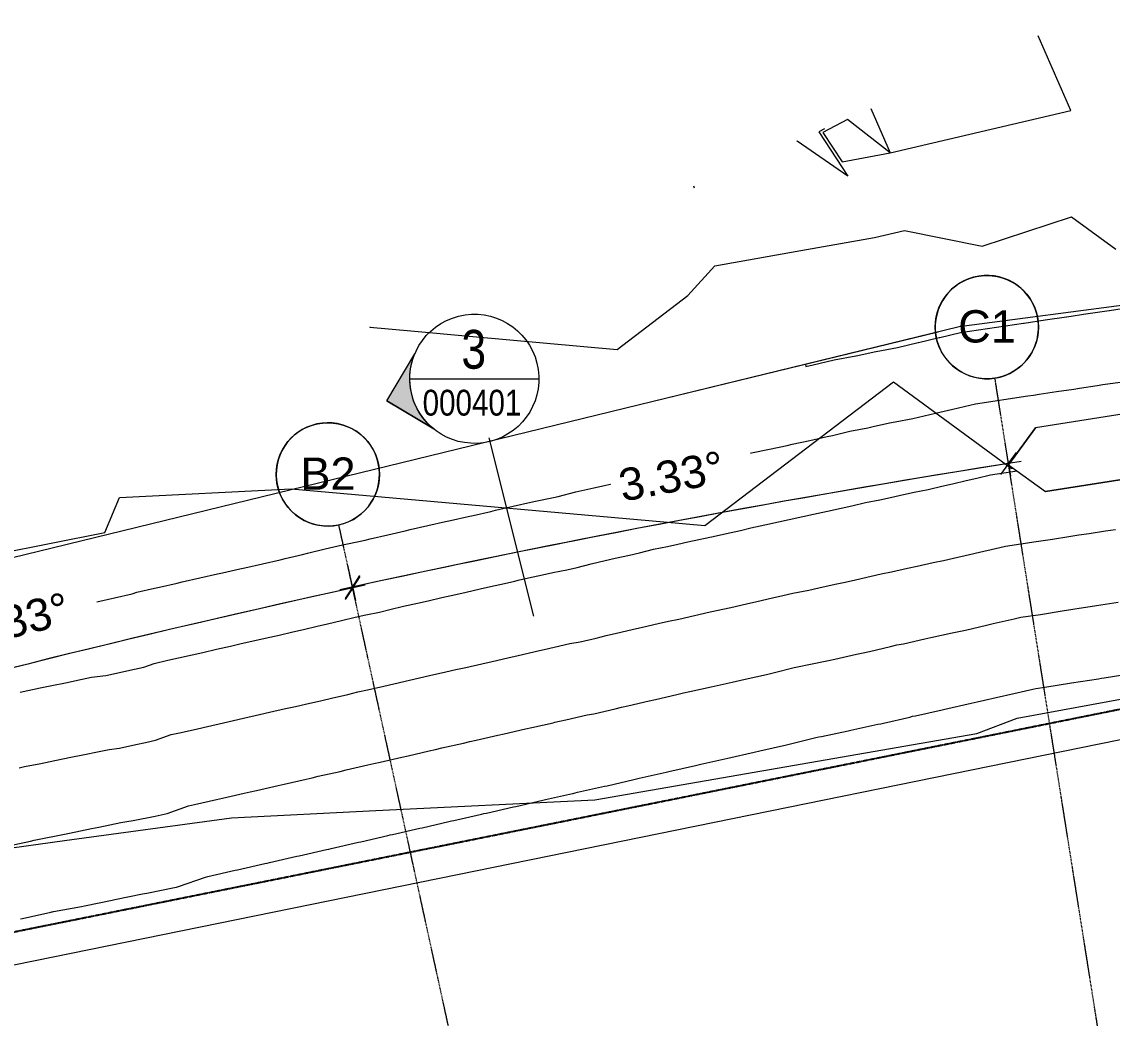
# Model space of a CAD drawing. Header units: millimetres. Extents: x -2612262 to -2065320, y 3717813 to 4283368.
# Drawn here: x -2343105 to -2326216, y 4041481 to 4056907 of the extents above; entities that cross this region are included whole.
import ezdxf

# ---------------------------------------------------------------- set-up
doc = ezdxf.new("R2010")
doc.units = ezdxf.units.MM
for name, pattern in [('AEC_Double Dash', [39, 15, -4, 6, -4, 6, -4]), ('Aligning Line', [3.2004, 1.6002, -1.6002]), ('BOUNDARY Tighter', [8, 4, -2, 0, -2]), ('Grid Line', [21, 12, -3, 3, -3])]:
    doc.linetypes.add(name, pattern=pattern)
for name, color, linetype, lineweight in [('A-ANNO-DIMS', 211, 'Continuous', 5), ('A-ANNO-DIMS-200', 211, 'Continuous', 5), ('A-DETL', 90, 'Continuous', 18), ('A-DETL-GENF', 92, 'Continuous', 5), ('A-FLOR', 192, 'Continuous', 5), ('C-PROP-LINE', 91, 'AEC_Double Dash', 13), ('C-TOPO', 7, 'Continuous', 5), ('C-TOPO-MAJR', 7, 'Continuous', 20), ('C-TOPO-MINR', 7, 'Continuous', 5), ('G-ANNO-REFR', 1, 'Aligning Line', 5), ('G-ANNO-SYMB', 111, 'Continuous', 5), ('S-GRID', 1, 'Continuous', 5), ('S-GRID-IDEN', 1, 'Continuous', 5)]:
    doc.layers.add(name, color=color, linetype=linetype, lineweight=lineweight)
doc.styles.add('Arial', font='arial.ttf', dxfattribs={"height": 500})
doc.styles.add('Arial Narrow', font='ARIALN.TTF', dxfattribs={"height": 600})
doc.styles.add('Arial Narrow_1', font='ARIALN.TTF', dxfattribs={"height": 400})
doc.dimstyles.new('2_5-Diagonal-_deg_-Decimal_O', dxfattribs={"dimscale": 304.8, "dimtxt": 510.1297, "dimasz": 0.984252, "dimexe": 0.656168, "dimexo": 0.0625, "dimgap": 0.984252, "dimtad": 1, "dimdec": 0, "dimzin": 0, "dimdsep": 46, "dimtxsty": 'Arial', "dimblk1": 'OBLIQUE', "dimblk2": 'OBLIQUE', "dimsah": 1, "dimcen": 0.09, "dimdle": 0.656168, "dimazin": 0, "dimtfac": 1, "dimtdec": 4, "dimtix": 1, "dimtmove": 0, "dimatfit": 3, "dimfxl": 3.28084, "dimfxlon": 1, "dimtvp": 1, "dimtfill": 1, "dimtolj": 1, "dimtzin": 0, "dimlwd": 15, "dimlwe": 15, "dimarcsym": 2})
picture_1 = doc.add_image_def('image1.jpg', size_in_pixel=(6528, 5638))

# ---------------------------------------------------------------- blocks, each defined once
blk = doc.blocks.new('Family - ___-240017-GA - Part B')
at = {"layer": 'C-PROP-LINE', "color": 20}
blk.add_line((-2260611, 4059444), (-2348376, 4041776), dxfattribs=at)
blk = doc.blocks.new('Dimension - Grids _2D_ - 1-200-2187043-GA - Part B')
at = {"layer": 'A-DETL-GENF'}
for p, q in [((-4573, 500), (-5073, 0)), ((-5073, 0), (-4573, 500)), ((4927, 500), (-4573, 500)), ((-4573, 500), (4927, 500)), ((5427, 0), (4927, 500)), ((5427, 0), (4927, 500)), ((-5073, 0), (-4573, -500)), ((-5073, 0), (-4573, -500)), ((4927, -500), (5427, 0)), ((5427, 0), (4927, -500)), ((-4573, -500), (4927, -500)), ((-4573, -500), (4927, -500))]:
    blk.add_line(p, q, dxfattribs=at)
blk = doc.blocks.new('Grid - A1-203820-GA - Part B')
at = {"layer": 'S-GRID-IDEN'}
blk.add_circle((0, 0), 4, dxfattribs=at)
for start, end in [(360, 180), (180, 360)]:
    blk.add_arc((0, 0), 4, start, end, dxfattribs=at)
blk = doc.blocks.new('DIMBLOCK1-GA - Part B')
at = {"layer": 'A-ANNO-DIMS-200', "lineweight": 15}
for p, q in [((-2327823, 4050069), (-2327874, 4050388)), ((-2327823, 4050069), (-2327698, 4050241)), ((-2327823, 4050069), (-2327948, 4049898)), ((-2327823, 4050069), (-2327823, 4050069)), ((-2327823, 4050069), (-2327792, 4049872)), ((-2337983, 4048155), (-2338052, 4048471)), ((-2337983, 4048155), (-2337869, 4048334)), ((-2337983, 4048155), (-2338098, 4047977)), ((-2337983, 4048155), (-2337941, 4047960))]:
    blk.add_line(p, q, dxfattribs=at)
for start, end in [(98.93584, 102.39889), (99.00033, 102.33441)]:
    blk.add_arc((-2300024, 3874558), 177699, start, end, dxfattribs=at)
at = {"layer": 'A-ANNO-DIMS-200', "color": 0, "lineweight": 15, "insert": (-2333895, 4049968), "char_height": 500, "width": 1958.9, "attachment_point": 1, "rotation": 10.6674, "line_spacing_factor": 0.941778, "style": 'Arial', "bg_fill": 3, "box_fill_scale": 1.25, "bg_fill_color": 256, "bg_fill_true_color": 13158600, "bg_fill_transparency": 0}
blk.add_mtext('3.33°', dxfattribs=at)
blk = doc.blocks.new('_Oblique')
at = {"color": 0, "linetype": 'ByBlock', "lineweight": -2}
blk.add_line((-0.5, -0.5), (0.5, 0.5), dxfattribs=at)
blk = doc.blocks.new('DIMBLOCK2-GA - Part B')
at = {"layer": 'A-ANNO-DIMS-200', "lineweight": 15}
for p, q in [((-2337980, 4048142), (-2338057, 4048493)), ((-2337980, 4048142), (-2337866, 4048320)), ((-2337980, 4048142), (-2338095, 4047963)), ((-2337980, 4048142), (-2337980, 4048142)), ((-2337980, 4048142), (-2337938, 4047946)), ((-2348008, 4045641), (-2348105, 4045988)), ((-2348008, 4045641), (-2347904, 4045826)), ((-2348008, 4045641), (-2348112, 4045457)), ((-2348008, 4045641), (-2347954, 4045449))]:
    blk.add_line(p, q, dxfattribs=at)
for start, end in [(102.26992, 105.7319), (102.33441, 105.66741)]:
    blk.add_arc((-2300024, 3874558), 177685, start, end, dxfattribs=at)
at = {"layer": 'A-ANNO-DIMS-200', "color": 0, "lineweight": 15, "insert": (-2344034, 4047688), "char_height": 500, "width": 1958.9, "attachment_point": 1, "rotation": 14.0009, "line_spacing_factor": 0.941778, "style": 'Arial', "bg_fill": 3, "box_fill_scale": 1.25, "bg_fill_color": 256, "bg_fill_true_color": 13158600, "bg_fill_transparency": 0}
blk.add_mtext('3.33°', dxfattribs=at)
blk = doc.blocks.new('Section - Black-1049-GA - Part B')
at = {"layer": 'G-ANNO-SYMB'}
h = blk.add_hatch(color=256, dxfattribs=at)
edge = h.paths.add_edge_path()
edge.add_line((-7.7, 4), (-4.7, 7))
edge.add_line((-4.7, 7), (-1.7, 4))
edge.add_arc((-4.7, 0), 5, 53.1301, 126.8699)
for p, q in [((-4.7, 7), (-7.7, 4)), ((-4.7, 7), (-7.7, 4)), ((-1.7, 4), (-4.7, 7)), ((-4.7, 7), (-1.7, 4))]:
    blk.add_line(p, q, dxfattribs=at)
for start, end in [(360, 180), (53.1301, 126.8699), (180, 360)]:
    blk.add_arc((-4.7, 0), 5, start, end, dxfattribs=at)

msp = doc.modelspace()

# ---------------------------------------------------------------- linework, layer by layer
at = {"layer": 'A-DETL', "linetype": 'BOUNDARY Tighter', "lineweight": 25}
msp.add_line((-2260610.9, 4059443.9), (-2352562.9, 4040932.7), dxfattribs=at)
at = {"layer": 'A-FLOR'}
msp.add_line((-2352562.9, 4040410), (-2277851.4, 4055610.2), dxfattribs=at)
at = {"layer": 'C-TOPO'}
for p, q in [((-2328587.6, 4052188.8), (-2320644.8, 4053230.9)), ((-2350439.9, 4046863.2), (-2328587.6, 4052188.8)), ((-2333537.6, 4050982.4), (-2328911.6, 4052109.8))]:
    msp.add_line(p, q, dxfattribs=at)
at = {"layer": 'C-TOPO-MAJR', "color": 8, "lineweight": 15}
for p, q in [((-2326855.4, 4055533.2), (-2327360.2, 4056692.4)), ((-2329952.8, 4055563.4), (-2329653.8, 4054876.6)), ((-2330315.7, 4055393.4), (-2330697.5, 4055194.1)), ((-2329653.8, 4054876.6), (-2330315.7, 4055393.4)), ((-2329653.8, 4054876.6), (-2326855.4, 4055533.2)), ((-2330697.5, 4055194.1), (-2330397.8, 4054736.8)), ((-2330397.8, 4054736.8), (-2329653.8, 4054876.6)), ((-2332701.3, 4054366.5), (-2332689.4, 4054339.1)), ((-2328478, 4049804.4), (-2328310.5, 4049842.5)), ((-2328310.5, 4049842.5), (-2328100.3, 4049892.2)), ((-2328100.3, 4049892.2), (-2327686.9, 4049953.3)), ((-2329283.2, 4049626.4), (-2329065.8, 4049667)), ((-2329065.8, 4049667), (-2328855.9, 4049716.6)), ((-2328855.9, 4049716.6), (-2328688.1, 4049754.8)), ((-2328688.1, 4049754.8), (-2328478, 4049804.4)), ((-2330036, 4049467), (-2329817.6, 4049506.3)), ((-2329817.6, 4049506.3), (-2329651.1, 4049544.1)), ((-2329651.1, 4049544.1), (-2329450.2, 4049588.4)), ((-2329450.2, 4049588.4), (-2329283.2, 4049626.4)), ((-2330840, 4049283.9), (-2330624.9, 4049330.4)), ((-2330624.9, 4049330.4), (-2330411.4, 4049376.5)), ((-2330411.4, 4049376.5), (-2330249.3, 4049414)), ((-2330249.3, 4049414), (-2330036, 4049467)), ((-2331597.8, 4049120.8), (-2331382.3, 4049167.5)), ((-2331382.3, 4049167.5), (-2331220.4, 4049200.3)), ((-2331220.4, 4049200.3), (-2331005.2, 4049246.9)), ((-2331005.2, 4049246.9), (-2330840, 4049283.9)), ((-2332350.8, 4048950.5), (-2332191.9, 4048986.7)), ((-2332191.9, 4048986.7), (-2331974.6, 4049033.7)), ((-2331974.6, 4049033.7), (-2331814.9, 4049073.9)), ((-2331814.9, 4049073.9), (-2331597.8, 4049120.8)), ((-2333101.7, 4048784.7), (-2332944.4, 4048820.1)), ((-2332944.4, 4048820.1), (-2332787.6, 4048856.2)), ((-2332787.6, 4048856.2), (-2332350.8, 4048950.5)), ((-2333912, 4048602.3), (-2333694.5, 4048651.1)), ((-2333694.5, 4048651.1), (-2333537, 4048686.9)), ((-2333537, 4048686.9), (-2333319.3, 4048743.1)), ((-2333319.3, 4048743.1), (-2333101.7, 4048784.7)), ((-2334503.7, 4048461.1), (-2334286.9, 4048517.1)), ((-2334286.9, 4048517.1), (-2334069.7, 4048566.4)), ((-2334069.7, 4048566.4), (-2333912, 4048602.3)), ((-2335254.1, 4048297.5), (-2335041, 4048346.5)), ((-2335041, 4048346.5), (-2334881.9, 4048382.8)), ((-2334881.9, 4048382.8), (-2334662.2, 4048425)), ((-2334662.2, 4048425), (-2334503.7, 4048461.1)), ((-2336006, 4048126.7), (-2335845.4, 4048163.3)), ((-2335845.4, 4048163.3), (-2335629.9, 4048212.2)), ((-2335629.9, 4048212.2), (-2335470, 4048248.5)), ((-2335470, 4048248.5), (-2335416, 4048260.5)), ((-2335416, 4048260.5), (-2335254.1, 4048297.5)), ((-2336811.9, 4047943.8), (-2336597.4, 4047992.5)), ((-2336597.4, 4047992.5), (-2336382.4, 4048041.2)), ((-2336382.4, 4048041.2), (-2336221.2, 4048077.9)), ((-2336221.2, 4048077.9), (-2336006, 4048126.7)), ((-2337564.7, 4047769.3), (-2337404.8, 4047806.3)), ((-2337404.8, 4047806.3), (-2337190.9, 4047858.3)), ((-2337190.9, 4047858.3), (-2336976.6, 4047906.9)), ((-2336976.6, 4047906.9), (-2336811.9, 4047943.8)), ((-2338367.5, 4047586.9), (-2338155, 4047638.6)), ((-2338155, 4047638.6), (-2337941.6, 4047687.2)), ((-2337941.6, 4047687.2), (-2337778.3, 4047724.4)), ((-2337778.3, 4047724.4), (-2337564.7, 4047769.3)), ((-2339120.4, 4047412.6), (-2338907.3, 4047460.8)), ((-2338907.3, 4047460.8), (-2338743.4, 4047498.1)), ((-2338743.4, 4047498.1), (-2338531, 4047549.7)), ((-2338531, 4047549.7), (-2338367.5, 4047586.9)), ((-2339708.5, 4047279.4), (-2339497.4, 4047327.1)), ((-2339497.4, 4047327.1), (-2339333.9, 4047364.3)), ((-2339333.9, 4047364.3), (-2339120.4, 4047412.6)), ((-2340464.5, 4047107.9), (-2340301.3, 4047145)), ((-2340301.3, 4047145), (-2340087.6, 4047193.3)), ((-2340087.6, 4047193.3), (-2339872.1, 4047242.1)), ((-2339872.1, 4047242.1), (-2339708.5, 4047279.4)), ((-2341215.2, 4046917.5), (-2341054.9, 4046974.1)), ((-2341054.9, 4046974.1), (-2340841.4, 4047022.4)), ((-2340841.4, 4047022.4), (-2340678.1, 4047059.5)), ((-2340678.1, 4047059.5), (-2340464.5, 4047107.9)), ((-2342024.1, 4046758.4), (-2341805.6, 4046787.7)), ((-2341805.6, 4046787.7), (-2341640.3, 4046821.4)), ((-2341640.3, 4046821.4), (-2341428.9, 4046869.2)), ((-2341428.9, 4046869.2), (-2341215.2, 4046917.5)), ((-2342822.1, 4046595.8), (-2342665.4, 4046627.7)), ((-2342665.4, 4046627.7), (-2342402.7, 4046679.9)), ((-2342402.7, 4046679.9), (-2342242.7, 4046712.5)), ((-2342242.7, 4046712.5), (-2342024.1, 4046758.4)), ((-2343128.9, 4046526.9), (-2342822.1, 4046595.8))]:
    msp.add_line(p, q, dxfattribs=at)
at = {"layer": 'C-TOPO-MINR', "color": 253}
for p, q in [((-2330674.5, 4055249.1), (-2330761.3, 4055203.8)), ((-2331093.3, 4055061.3), (-2331095.3, 4055065.9)), ((-2330311.7, 4054517.9), (-2331093.3, 4055061.3)), ((-2330761.3, 4055203.8), (-2330311.7, 4054517.9)), ((-2328228.2, 4053433.1), (-2326843.9, 4053889.7)), ((-2326843.9, 4053889.7), (-2326161.5, 4053387.7)), ((-2331036.5, 4053366.8), (-2329898.2, 4053568.3)), ((-2329898.2, 4053568.3), (-2329431.8, 4053677.8)), ((-2329431.8, 4053677.8), (-2328228.2, 4053433.1)), ((-2332371.4, 4053128.4), (-2331036.5, 4053366.8)), ((-2332786.6, 4052670.7), (-2332371.4, 4053128.4)), ((-2333882.5, 4051836.1), (-2332786.6, 4052670.7)), ((-2326921.2, 4052340.5), (-2326594.4, 4052389.1)), ((-2326594.4, 4052389.1), (-2326589.9, 4052389.8)), ((-2326589.9, 4052389.8), (-2326262.8, 4052438.3)), ((-2326262.8, 4052438.3), (-2326258.7, 4052438.9)), ((-2326258.7, 4052438.9), (-2325931.6, 4052487.5)), ((-2328568, 4052096.4), (-2327590.4, 4052241.1)), ((-2327590.4, 4052241.1), (-2327584.8, 4052242)), ((-2327584.8, 4052242), (-2327579.1, 4052242.9)), ((-2327579.1, 4052242.9), (-2327252.9, 4052291.3)), ((-2327252.9, 4052291.3), (-2326926.1, 4052339.8)), ((-2326926.1, 4052339.8), (-2326921.2, 4052340.5)), ((-2337715.2, 4052183.1), (-2337713, 4052178.2)), ((-2337713, 4052178.2), (-2337079.1, 4052121.2)), ((-2337079.1, 4052121.2), (-2336116.9, 4052035.7)), ((-2336116.9, 4052035.7), (-2333882.5, 4051836.1)), ((-2329214.5, 4051943.7), (-2328894.5, 4052019.3)), ((-2328894.5, 4052019.3), (-2328888, 4052020.8)), ((-2328888, 4052020.8), (-2328568, 4052096.4)), ((-2329872.5, 4051804.7), (-2329541, 4051866.7)), ((-2329541, 4051866.7), (-2329221, 4051942.3)), ((-2329221, 4051942.3), (-2329214.5, 4051943.7)), ((-2330521.4, 4051675.2), (-2330187.7, 4051735.2)), ((-2330187.7, 4051735.2), (-2330184.1, 4051736)), ((-2330184.1, 4051736), (-2329877.4, 4051803.6)), ((-2329877.4, 4051803.6), (-2329872.5, 4051804.7)), ((-2330968.9, 4051608.4), (-2330959.5, 4051569.9)), ((-2330959.5, 4051569.9), (-2330847.8, 4051594)), ((-2330847.8, 4051594), (-2330847.2, 4051594.2)), ((-2330847.2, 4051594.2), (-2330521.4, 4051675.2)), ((-2327349, 4051141.7), (-2327079.1, 4051181.8)), ((-2327079.1, 4051181.8), (-2326808.8, 4051221.9)), ((-2326808.8, 4051221.9), (-2326721.4, 4051235.7)), ((-2326721.4, 4051235.7), (-2326451.1, 4051275.8)), ((-2326451.1, 4051275.8), (-2326363.6, 4051289.5)), ((-2326363.6, 4051289.5), (-2326093.5, 4051329.6)), ((-2328334.2, 4050994.3), (-2327524.2, 4051114.1)), ((-2327524.2, 4051114.1), (-2327436.9, 4051127.9)), ((-2327436.9, 4051127.9), (-2327349, 4051141.7)), ((-2329038.4, 4050829.4), (-2328951.3, 4050849.3)), ((-2328951.3, 4050849.3), (-2328686.3, 4050911.9)), ((-2328686.3, 4050911.9), (-2328599.2, 4050931.7)), ((-2328599.2, 4050931.7), (-2328334.2, 4050994.3)), ((-2329917.6, 4050640.1), (-2329663.8, 4050696)), ((-2329663.8, 4050696), (-2329577.8, 4050715.5)), ((-2329577.8, 4050715.5), (-2329303.4, 4050766.8)), ((-2329303.4, 4050766.8), (-2329038.4, 4050829.4)), ((-2330629.6, 4050485.3), (-2330548.2, 4050504.1)), ((-2330548.2, 4050504.1), (-2330278.7, 4050571.1)), ((-2330278.7, 4050571.1), (-2330002.7, 4050620.7)), ((-2330002.7, 4050620.7), (-2329917.6, 4050640.1)), ((-2331525, 4050291.1), (-2331252.7, 4050350)), ((-2331252.7, 4050350), (-2331171.5, 4050368.2)), ((-2331171.5, 4050368.2), (-2330899.6, 4050426.9)), ((-2330899.6, 4050426.9), (-2330629.6, 4050485.3)), ((-2332227, 4050137.6), (-2332151.2, 4050156.7)), ((-2332151.2, 4050156.7), (-2331876.4, 4050216.1)), ((-2331876.4, 4050216.1), (-2331603.6, 4050275.1)), ((-2331603.6, 4050275.1), (-2331525, 4050291.1)), ((-2333130.2, 4049941.5), (-2332576.8, 4050061.1)), ((-2332576.8, 4050061.1), (-2332502.3, 4050078.1)), ((-2332502.3, 4050078.1), (-2332227, 4050137.6)), ((-2333826, 4049784.9), (-2333549.9, 4049856.1)), ((-2333549.9, 4049856.1), (-2333273.7, 4049908.9)), ((-2333273.7, 4049908.9), (-2333201.9, 4049925.1)), ((-2333201.9, 4049925.1), (-2333130.2, 4049941.5)), ((-2341590.7, 4049543.7), (-2338934.6, 4049677.7)), ((-2334521.9, 4049627.6), (-2334246, 4049690.2)), ((-2334246, 4049690.2), (-2334174, 4049706.5)), ((-2334174, 4049706.5), (-2333897.9, 4049768.5)), ((-2333897.9, 4049768.5), (-2333826, 4049784.9)), ((-2341816.6, 4049000.8), (-2341590.7, 4049543.7)), ((-2335222.5, 4049469.5), (-2335149.2, 4049486.1)), ((-2335149.2, 4049486.1), (-2334870, 4049539.9)), ((-2334870, 4049539.9), (-2334797.2, 4049556.4)), ((-2334797.2, 4049556.4), (-2334521.9, 4049627.6)), ((-2336116.2, 4049265.8), (-2335842, 4049328)), ((-2335842, 4049328), (-2335767.9, 4049344.8)), ((-2335767.9, 4049344.8), (-2335699.3, 4049360)), ((-2335699.3, 4049360), (-2335493.4, 4049407.1)), ((-2335493.4, 4049407.1), (-2335222.5, 4049469.5)), ((-2336813.9, 4049107.4), (-2336540.1, 4049169.5)), ((-2336540.1, 4049169.5), (-2336464.9, 4049186.6)), ((-2336464.9, 4049186.6), (-2336190.9, 4049248.8)), ((-2336190.9, 4049248.8), (-2336116.2, 4049265.8)), ((-2344531.2, 4048459.8), (-2341816.6, 4049000.8)), ((-2337437.5, 4048966.2), (-2337164.4, 4049028.2)), ((-2337164.4, 4049028.2), (-2337087.2, 4049045.4)), ((-2337087.2, 4049045.4), (-2336813.9, 4049107.4)), ((-2326731.6, 4048962.7), (-2326574.1, 4048986.1)), ((-2326574.1, 4048986.1), (-2326321.6, 4049025.9)), ((-2326321.6, 4049025.9), (-2326164.6, 4049049.1)), ((-2338407.4, 4048745.5), (-2338135.3, 4048807.5)), ((-2338135.3, 4048807.5), (-2338057.9, 4048825.1)), ((-2338057.9, 4048825.1), (-2337785.6, 4048882.5)), ((-2337785.6, 4048882.5), (-2337710.1, 4048900)), ((-2337710.1, 4048900), (-2337437.5, 4048966.2)), ((-2327866.4, 4048790), (-2327391.9, 4048860.2)), ((-2327391.9, 4048860.2), (-2327141.2, 4048899.7)), ((-2327141.2, 4048899.7), (-2326888.8, 4048939.4)), ((-2326888.8, 4048939.4), (-2326731.6, 4048962.7)), ((-2339027.2, 4048596.1), (-2338756, 4048662)), ((-2338756, 4048662), (-2338678.7, 4048679.6)), ((-2338678.7, 4048679.6), (-2338407.4, 4048745.5)), ((-2328673.4, 4048603.8), (-2328424.9, 4048660.3)), ((-2328424.9, 4048660.3), (-2328269.8, 4048696.9)), ((-2328269.8, 4048696.9), (-2328021.8, 4048753.3)), ((-2328021.8, 4048753.3), (-2327866.4, 4048790)), ((-2339649.6, 4048455.2), (-2339376.9, 4048516.9)), ((-2339376.9, 4048516.9), (-2339104.7, 4048578.5)), ((-2339104.7, 4048578.5), (-2339027.2, 4048596.1)), ((-2329384.6, 4048448.2), (-2329236.5, 4048480.8)), ((-2329236.5, 4048480.8), (-2328988.5, 4048537.2)), ((-2328988.5, 4048537.2), (-2328828.2, 4048567.2)), ((-2328828.2, 4048567.2), (-2328673.4, 4048603.8)), ((-2340348.8, 4048296.8), (-2340073.1, 4048359.2)), ((-2340073.1, 4048359.2), (-2339996.4, 4048376.7)), ((-2339996.4, 4048376.7), (-2339726.5, 4048437.7)), ((-2339726.5, 4048437.7), (-2339649.6, 4048455.2)), ((-2330193.2, 4048267.7), (-2329950.4, 4048323.9)), ((-2329950.4, 4048323.9), (-2329793.4, 4048362.9)), ((-2329793.4, 4048362.9), (-2329632.6, 4048391.8)), ((-2329632.6, 4048391.8), (-2329384.6, 4048448.2)), ((-2341320.7, 4048076.7), (-2341047.4, 4048138.5)), ((-2341047.4, 4048138.5), (-2340971.4, 4048155.8)), ((-2340971.4, 4048155.8), (-2340698.1, 4048217.7)), ((-2340698.1, 4048217.7), (-2340622, 4048235)), ((-2340622, 4048235), (-2340348.8, 4048296.8)), ((-2330915.9, 4048109.6), (-2330757.7, 4048143.8)), ((-2330757.7, 4048143.8), (-2330508.5, 4048199.6)), ((-2330508.5, 4048199.6), (-2330350.3, 4048233.8)), ((-2330350.3, 4048233.8), (-2330193.2, 4048267.7)), ((-2341941.3, 4047927), (-2341669.6, 4047988.4)), ((-2341669.6, 4047988.4), (-2341395, 4048050.5)), ((-2341395, 4048050.5), (-2341320.7, 4048076.7)), ((-2331722.2, 4047929.7), (-2331478.5, 4047991.1)), ((-2331478.5, 4047991.1), (-2331319.2, 4048025.6)), ((-2331319.2, 4048025.6), (-2331160.9, 4048059.8)), ((-2331160.9, 4048059.8), (-2330915.9, 4048109.6)), ((-2342986.2, 4047733.6), (-2342648.5, 4047800.7)), ((-2342648.5, 4047800.7), (-2342579.2, 4047814.8)), ((-2342579.2, 4047814.8), (-2342298.2, 4047873.8)), ((-2342298.2, 4047873.8), (-2342017.5, 4047911.5)), ((-2342017.5, 4047911.5), (-2341941.3, 4047927)), ((-2332445, 4047770.8), (-2332124.9, 4047839.9)), ((-2332124.9, 4047839.9), (-2331881.6, 4047895.3)), ((-2331881.6, 4047895.3), (-2331722.2, 4047929.7)), ((-2326993.3, 4047785.6), (-2326658.7, 4047838.3)), ((-2326658.7, 4047838.3), (-2326557.8, 4047853.2)), ((-2326557.8, 4047853.2), (-2326456.8, 4047868.2)), ((-2326456.8, 4047868.2), (-2326121.7, 4047921)), ((-2343445.5, 4047631.7), (-2343051.3, 4047720.3)), ((-2343051.3, 4047720.3), (-2342986.2, 4047733.6)), ((-2333248, 4047589), (-2333088.8, 4047630.1)), ((-2333088.8, 4047630.1), (-2332929.6, 4047660.5)), ((-2332929.6, 4047660.5), (-2332686.9, 4047715.2)), ((-2332686.9, 4047715.2), (-2332445, 4047770.8)), ((-2328061.6, 4047589.4), (-2327733, 4047664.1)), ((-2327733, 4047664.1), (-2327632.6, 4047687.9)), ((-2327632.6, 4047687.9), (-2327325.7, 4047733.3)), ((-2327325.7, 4047733.3), (-2326993.3, 4047785.6)), ((-2333893.4, 4047442.6), (-2333650, 4047498)), ((-2333650, 4047498), (-2333491.1, 4047533.7)), ((-2333491.1, 4047533.7), (-2333248, 4047589)), ((-2328693.8, 4047448.1), (-2328590.5, 4047467.4)), ((-2328590.5, 4047467.4), (-2328490.8, 4047490.9)), ((-2328490.8, 4047490.9), (-2328161.6, 4047565.8)), ((-2328161.6, 4047565.8), (-2328061.6, 4047589.4)), ((-2334614.6, 4047279.4), (-2334454.4, 4047310.2)), ((-2334454.4, 4047310.2), (-2334210.2, 4047365.8)), ((-2334210.2, 4047365.8), (-2334051.9, 4047406.7)), ((-2334051.9, 4047406.7), (-2333893.4, 4047442.6)), ((-2329447.5, 4047277.3), (-2329118.1, 4047352.3)), ((-2329118.1, 4047352.3), (-2329022.9, 4047373.2)), ((-2329022.9, 4047373.2), (-2328693.8, 4047448.1)), ((-2335417.7, 4047096.3), (-2335172.1, 4047152.2)), ((-2335172.1, 4047152.2), (-2335132.7, 4047160.9)), ((-2335132.7, 4047160.9), (-2335014.8, 4047187.9)), ((-2335014.8, 4047187.9), (-2334859.6, 4047223.6)), ((-2334859.6, 4047223.6), (-2334614.6, 4047279.4)), ((-2330176.9, 4047115.3), (-2330075.6, 4047137.2)), ((-2330075.6, 4047137.2), (-2329975, 4047159)), ((-2329975, 4047159), (-2329651.4, 4047233.7)), ((-2329651.4, 4047233.7), (-2329550.7, 4047258.8)), ((-2329550.7, 4047258.8), (-2329447.5, 4047277.3)), ((-2336224.7, 4046912.9), (-2335977.5, 4046969.2)), ((-2335977.5, 4046969.2), (-2335821, 4047004.7)), ((-2335821, 4047004.7), (-2335574.6, 4047060.8)), ((-2335574.6, 4047060.8), (-2335417.7, 4047096.3)), ((-2331040.5, 4046930.3), (-2330939.6, 4046952.1)), ((-2330939.6, 4046952.1), (-2330611.3, 4047018.8)), ((-2330611.3, 4047018.8), (-2330510.2, 4047040.7)), ((-2330510.2, 4047040.7), (-2330176.9, 4047115.3)), ((-2336944.2, 4046750.5), (-2336788.8, 4046785.7)), ((-2336788.8, 4046785.7), (-2336536.7, 4046842.1)), ((-2336536.7, 4046842.1), (-2336380.8, 4046877.5)), ((-2336380.8, 4046877.5), (-2336224.7, 4046912.9)), ((-2331899, 4046729.3), (-2331571.2, 4046803.9)), ((-2331571.2, 4046803.9), (-2331469.7, 4046825.8)), ((-2331469.7, 4046825.8), (-2331142.2, 4046908.3)), ((-2331142.2, 4046908.3), (-2331040.5, 4046930.3)), ((-2326339.4, 4046750.3), (-2325921.8, 4046816.1)), ((-2337748, 4046566.8), (-2337498.7, 4046623.6)), ((-2337498.7, 4046623.6), (-2337343.8, 4046656.2)), ((-2337343.8, 4046656.2), (-2337099.5, 4046712.7)), ((-2337099.5, 4046712.7), (-2336944.2, 4046750.5)), ((-2332757.5, 4046536.3), (-2332429.3, 4046610.2)), ((-2332429.3, 4046610.2), (-2332102.3, 4046685.4)), ((-2332102.3, 4046685.4), (-2331899, 4046729.3)), ((-2327259.6, 4046606.3), (-2326845.5, 4046671.5)), ((-2326845.5, 4046671.5), (-2326428.6, 4046737.1)), ((-2326428.6, 4046737.1), (-2326384.1, 4046743.7)), ((-2326384.1, 4046743.7), (-2326339.4, 4046750.3)), ((-2338306, 4046437.4), (-2338056.4, 4046494.2)), ((-2338056.4, 4046494.2), (-2337902.5, 4046531.6)), ((-2337902.5, 4046531.6), (-2337748, 4046566.8)), ((-2333287.6, 4046416.3), (-2332959, 4046491.1)), ((-2332959, 4046491.1), (-2332858.2, 4046517)), ((-2332858.2, 4046517), (-2332757.5, 4046536.3)), ((-2328308.3, 4046378.1), (-2327898.4, 4046471.3)), ((-2327898.4, 4046471.3), (-2327853.3, 4046482)), ((-2327853.3, 4046482), (-2327444.3, 4046575)), ((-2327444.3, 4046575), (-2327398.7, 4046585.7)), ((-2327398.7, 4046585.7), (-2327259.6, 4046606.3)), ((-2339268.2, 4046216.5), (-2339018.1, 4046273.4)), ((-2339018.1, 4046273.4), (-2338863.9, 4046308.3)), ((-2338863.9, 4046308.3), (-2338709.9, 4046343.2)), ((-2338709.9, 4046343.2), (-2338459.7, 4046400.1)), ((-2338459.7, 4046400.1), (-2338306, 4046437.4)), ((-2333916.7, 4046270.4), (-2333817, 4046296.2)), ((-2333817, 4046296.2), (-2333717.1, 4046318.9)), ((-2333717.1, 4046318.9), (-2333388, 4046393.8)), ((-2333388, 4046393.8), (-2333287.6, 4046416.3)), ((-2328809.3, 4046265.7), (-2328399.2, 4046358.9)), ((-2328399.2, 4046358.9), (-2328352.9, 4046367.6)), ((-2328352.9, 4046367.6), (-2328308.3, 4046378.1)), ((-2339826.5, 4046089.9), (-2339671.1, 4046125.1)), ((-2339671.1, 4046125.1), (-2339420.6, 4046182.1)), ((-2339420.6, 4046182.1), (-2339268.2, 4046216.5)), ((-2334678.1, 4046100.7), (-2334347.3, 4046176)), ((-2334347.3, 4046176), (-2334246.6, 4046195.4)), ((-2334246.6, 4046195.4), (-2333916.7, 4046270.4)), ((-2329756.8, 4046050.2), (-2329352.5, 4046143.6)), ((-2329352.5, 4046143.6), (-2329308, 4046154.7)), ((-2329308, 4046154.7), (-2329262.4, 4046162.9)), ((-2329262.4, 4046162.9), (-2328851.6, 4046256.3)), ((-2328851.6, 4046256.3), (-2328809.3, 4046265.7)), ((-2340635.5, 4045906.2), (-2340384.7, 4045963.2)), ((-2340384.7, 4045963.2), (-2340230.9, 4045998.1)), ((-2340230.9, 4045998.1), (-2339980.6, 4046055)), ((-2339980.6, 4046055), (-2339826.5, 4046089.9)), ((-2335636.1, 4045882.6), (-2335303.7, 4045958.2)), ((-2335303.7, 4045958.2), (-2335205.5, 4045980.5)), ((-2335205.5, 4045980.5), (-2334874.1, 4046055.9)), ((-2334874.1, 4046055.9), (-2334849.5, 4046061.4)), ((-2334849.5, 4046061.4), (-2334775.5, 4046078.3)), ((-2334775.5, 4046078.3), (-2334678.1, 4046100.7)), ((-2330306.8, 4045928.1), (-2330262.7, 4045937.6)), ((-2330262.7, 4045937.6), (-2329845.4, 4046031.1)), ((-2329845.4, 4046031.1), (-2329800.9, 4046040.7)), ((-2329800.9, 4046040.7), (-2329756.8, 4046050.2)), ((-2341188.2, 4045750), (-2341035.5, 4045784.6)), ((-2341035.5, 4045784.6), (-2340789.1, 4045871.4)), ((-2340789.1, 4045871.4), (-2340635.5, 4045906.2)), ((-2336164.3, 4045762.5), (-2336067, 4045784.6)), ((-2336067, 4045784.6), (-2335733.8, 4045860.4)), ((-2335733.8, 4045860.4), (-2335636.1, 4045882.6)), ((-2331217.3, 4045721.9), (-2330805.8, 4045825.5)), ((-2330805.8, 4045825.5), (-2330761.9, 4045835)), ((-2330761.9, 4045835), (-2330718.2, 4045844.5)), ((-2330718.2, 4045844.5), (-2330306.8, 4045928.1)), ((-2342156.8, 4045559.2), (-2341906.2, 4045610.3)), ((-2341906.2, 4045610.3), (-2341749.9, 4045643.1)), ((-2341749.9, 4045643.1), (-2341593.8, 4045664)), ((-2341593.8, 4045664), (-2341339.3, 4045715.9)), ((-2341339.3, 4045715.9), (-2341188.2, 4045750)), ((-2337123, 4045543), (-2336794.1, 4045619.1)), ((-2336794.1, 4045619.1), (-2336697.6, 4045642.6)), ((-2336697.6, 4045642.6), (-2336600.9, 4045664.5)), ((-2336600.9, 4045664.5), (-2336261.5, 4045740.5)), ((-2336261.5, 4045740.5), (-2336164.3, 4045762.5)), ((-2332171.8, 4045505.3), (-2331759.7, 4045600)), ((-2331759.7, 4045600), (-2331673.1, 4045618.7)), ((-2331673.1, 4045618.7), (-2331260.9, 4045712.5)), ((-2331260.9, 4045712.5), (-2331217.3, 4045721.9)), ((-2342812.2, 4045422), (-2342592.9, 4045471.3)), ((-2342592.9, 4045471.3), (-2342344.7, 4045521.9)), ((-2342344.7, 4045521.9), (-2342156.8, 4045559.2)), ((-2337650, 4045424.7), (-2337554.4, 4045446.5)), ((-2337554.4, 4045446.5), (-2337219, 4045522.8)), ((-2337219, 4045522.8), (-2337123, 4045543)), ((-2332585.5, 4045412.1), (-2332171.8, 4045505.3)), ((-2343143.9, 4045357.1), (-2343062, 4045375.5)), ((-2343062, 4045375.5), (-2342812.2, 4045422)), ((-2338512.4, 4045225.5), (-2338175.9, 4045302.1)), ((-2338175.9, 4045302.1), (-2338081, 4045325.1)), ((-2338081, 4045325.1), (-2337745.3, 4045401.5)), ((-2337745.3, 4045401.5), (-2337650, 4045424.7)), ((-2333540.8, 4045195.1), (-2333126, 4045289.5)), ((-2333126, 4045289.5), (-2333084.2, 4045298.9)), ((-2333084.2, 4045298.9), (-2332670, 4045393.1)), ((-2332670, 4045393.1), (-2332627.7, 4045404)), ((-2332627.7, 4045404), (-2332585.5, 4045412.1)), ((-2339132.7, 4045084.8), (-2339039, 4045105.9)), ((-2339039, 4045105.9), (-2338702.4, 4045182.5)), ((-2338702.4, 4045182.5), (-2338607.3, 4045204.1)), ((-2338607.3, 4045204.1), (-2338512.4, 4045225.5)), ((-2334038.8, 4045080.5), (-2333623.2, 4045175.1)), ((-2333623.2, 4045175.1), (-2333582, 4045185.7)), ((-2333582, 4045185.7), (-2333540.8, 4045195.1)), ((-2339997.3, 4044888.3), (-2339659.8, 4044965)), ((-2339659.8, 4044965), (-2339565.3, 4044986.4)), ((-2339565.3, 4044986.4), (-2339470, 4045008)), ((-2339470, 4045008), (-2339132.7, 4045084.8)), ((-2334993.4, 4044864.7), (-2334576.2, 4044959.6)), ((-2334576.2, 4044959.6), (-2334566.2, 4044961.8)), ((-2334566.2, 4044961.8), (-2334536.2, 4044968.7)), ((-2334536.2, 4044968.7), (-2334496.6, 4044977.8)), ((-2334496.6, 4044977.8), (-2334080, 4045072.6)), ((-2334080, 4045072.6), (-2334038.8, 4045080.5)), ((-2340855.7, 4044651.6), (-2340523.3, 4044768.8)), ((-2340523.3, 4044768.8), (-2340429.5, 4044790)), ((-2340429.5, 4044790), (-2340091.4, 4044867)), ((-2340091.4, 4044867), (-2339997.3, 4044888.3)), ((-2335490.1, 4044751.7), (-2335451.1, 4044760.5)), ((-2335451.1, 4044760.5), (-2335032.9, 4044855.7)), ((-2335032.9, 4044855.7), (-2334993.4, 4044864.7)), ((-2341381.9, 4044540.3), (-2341038.4, 4044610.3)), ((-2341038.4, 4044610.3), (-2340947.5, 4044630.9)), ((-2340947.5, 4044630.9), (-2340855.7, 4044651.6)), ((-2336413.1, 4044543.3), (-2335986.2, 4044638.9)), ((-2335986.2, 4044638.9), (-2335947.8, 4044647.6)), ((-2335947.8, 4044647.6), (-2335909.3, 4044656.3)), ((-2335909.3, 4044656.3), (-2335490.1, 4044751.7)), ((-2342363.7, 4044346.8), (-2342023.9, 4044416)), ((-2342023.9, 4044416), (-2341911, 4044438.5)), ((-2341911, 4044438.5), (-2341569.7, 4044508)), ((-2341569.7, 4044508), (-2341475.8, 4044527.7)), ((-2341475.8, 4044527.7), (-2341381.9, 4044540.3)), ((-2337360.8, 4044326.1), (-2336939.4, 4044422)), ((-2336939.4, 4044422), (-2336902.1, 4044429.9)), ((-2336902.1, 4044429.9), (-2336488.8, 4044525.5)), ((-2336488.8, 4044525.5), (-2336451, 4044534.7)), ((-2336451, 4044534.7), (-2336413.1, 4044543.3)), ((-2342886.7, 4044242.4), (-2342837.5, 4044253.5)), ((-2342837.5, 4044253.5), (-2342495.6, 4044317.1)), ((-2342495.6, 4044317.1), (-2342363.7, 4044346.8)), ((-2337856, 4044212.9), (-2337434.2, 4044308.8)), ((-2337434.2, 4044308.8), (-2337397.5, 4044317.8)), ((-2337397.5, 4044317.8), (-2337360.8, 4044326.1)), ((-2343311.2, 4044148.2), (-2342969.6, 4044223.8)), ((-2342969.6, 4044223.8), (-2342915.2, 4044237.6)), ((-2342915.2, 4044237.6), (-2342886.7, 4044242.4)), ((-2338809.8, 4043995.4), (-2338386.6, 4044091.7)), ((-2338386.6, 4044091.7), (-2338350.8, 4044099.8)), ((-2338350.8, 4044099.8), (-2338315, 4044107.9)), ((-2338315, 4044107.9), (-2337892.2, 4044204.1)), ((-2337892.2, 4044204.1), (-2337856, 4044212.9)), ((-2339269, 4043890.9), (-2338844.8, 4043987.4)), ((-2338844.8, 4043987.4), (-2338809.8, 4043995.4)), ((-2340223.6, 4043673.9), (-2339798.1, 4043770.7)), ((-2339798.1, 4043770.7), (-2339763.7, 4043778.5)), ((-2339763.7, 4043778.5), (-2339339.1, 4043875.1)), ((-2339339.1, 4043875.1), (-2339304.2, 4043883)), ((-2339304.2, 4043883), (-2339269, 4043890.9)), ((-2340675.9, 4043518.7), (-2340257.5, 4043666.2)), ((-2340257.5, 4043666.2), (-2340223.6, 4043673.9)), ((-2341665.2, 4043317.7), (-2341233.3, 4043405.7)), ((-2341233.3, 4043405.7), (-2341201.7, 4043412.4)), ((-2341201.7, 4043412.4), (-2341170.1, 4043416.6)), ((-2341170.1, 4043416.6), (-2340737.4, 4043504.8)), ((-2340737.4, 4043504.8), (-2340706.8, 4043511.7)), ((-2340706.8, 4043511.7), (-2340675.9, 4043518.7)), ((-2342134.6, 4043222.2), (-2341703.2, 4043310.2)), ((-2341703.2, 4043310.2), (-2341665.2, 4043317.7)), ((-2343091.4, 4043025.4), (-2342657.4, 4043121.5)), ((-2342657.4, 4043121.5), (-2342639.1, 4043126.1)), ((-2342639.1, 4043126.1), (-2342629.5, 4043127.8)), ((-2342629.5, 4043127.8), (-2342613, 4043131.5)), ((-2342613, 4043131.5), (-2342178.9, 4043212.3)), ((-2342178.9, 4043212.3), (-2342134.6, 4043222.2)), ((-2343123.2, 4043018.3), (-2343091.4, 4043025.4))]:
    msp.add_line(p, q, dxfattribs=at)
at = {"layer": 'C-TOPO-MINR', "color": 254}
for p, q in [((-2332523.3, 4049107.4), (-2329600.9, 4051333)), ((-2329600.9, 4051333), (-2327781.2, 4049994.3)), ((-2327781.2, 4049994.3), (-2327745.9, 4049996.2)), ((-2338934.6, 4049677.7), (-2333161.7, 4049164.4)), ((-2333159.8, 4049164.2), (-2332523.3, 4049107.4)), ((-2327686.1, 4046126.3), (-2324895.8, 4046640.9)), ((-2328311.9, 4045891), (-2327686.1, 4046126.3)), ((-2334227.6, 4044863.2), (-2328311.9, 4045891)), ((-2337622.3, 4044693.9), (-2334227.6, 4044863.2)), ((-2342441, 4044232), (-2339854.4, 4044584.8)), ((-2339854.4, 4044584.8), (-2337622.3, 4044693.9)), ((-2343731.1, 4044050.2), (-2342441, 4044232))]:
    msp.add_line(p, q, dxfattribs=at)
at = {"layer": 'G-ANNO-SYMB'}
msp.add_line((-2337095.3, 4051379.9), (-2335095.3, 4051379.9), dxfattribs=at)
at = {"layer": 'S-GRID', "linetype": 'Grid Line'}
for p, q in [((-2318890.7, 3993674.7), (-2328032.3, 4051390.3)), ((-2320280.7, 3967197.3), (-2338193.8, 4049117.9))]:
    msp.add_line(p, q, dxfattribs=at)

# ---------------------------------------------------------------- block references
at = {"layer": 'A-DETL-GENF', "rotation": 189.0003283881532}
msp.add_blockref('Dimension - Grids _2D_ - 1-200-2187043-GA - Part B', (-2322459.5, 4050899.1), dxfattribs=at)
at = {"layer": 'C-PROP-LINE', "color": 20}
msp.add_blockref('Family - ___-240017-GA - Part B', (0, 0), dxfattribs=at)
at = {"layer": 'S-GRID-IDEN', "xscale": 199.9999999999999, "yscale": 199.9999999999999, "zscale": 199.9999999999999}
for p, rotation in [((-2328157.4, 4052180.5), 9.000328388145267), ((-2338364.7, 4049899.5), 12.33440712021604)]:
    msp.add_blockref('Grid - A1-203820-GA - Part B', p, dxfattribs=dict(at, rotation=rotation))

# ---------------------------------------------------------------- texts
at = {"layer": 'G-ANNO-SYMB', "attachment_point": 1}
for s, insert, char_height, width, style in [('3', (-2336295.6, 4052136.8), 600, 464.979, 'Arial Narrow'), ('000401', (-2336896.6, 4051210.2), 400, 1924.05, 'Arial Narrow_1')]:
    msp.add_mtext(s, dxfattribs=dict(at, insert=insert, char_height=char_height, width=width, style=style))
at = {"layer": 'S-GRID-IDEN', "char_height": 500, "attachment_point": 1, "style": 'Arial'}
for s, insert, width in [('C1', (-2328601.7, 4052442.1), 1074.261), ('B2', (-2338788.9, 4050161.5), 1026.16)]:
    msp.add_mtext(s, dxfattribs=dict(at, insert=insert, width=width))

# ---------------------------------------------------------------- pictures from other files: only their frames are drawn
at = {"layer": 'G-ANNO-REFR'}
image = msp.add_image(picture_1, insert=(-2382054.9, 4283368.1), size_in_units=(433000, 373966.6), rotation=-122.11743, dxfattribs=at)
image.dxf.flags = 15

# ---------------------------------------------------------------- next in the draw order: dimensions: what is measured, and where the dimension line sits
at = {"layer": 'A-ANNO-DIMS', "lineweight": 15}
dim = msp.add_angular_dim_3p(base=(-2331222, 4049497.1), center=(-2300023.8, 3874558.4), p1=(-2327873.5, 4050387.9), p2=(-2338052.2, 4048470.6), dimstyle='2_5-Diagonal-_deg_-Decimal_O', override={"dimpost": '<>', "dimfxl": 10357.716246}, dxfattribs=at)
dim.commit()
dim.dimension.update_dxf_attribs({"geometry": 'DIMBLOCK1-GA - Part B', "text_midpoint": (-2333019.9, 4049732.1)})

# ---------------------------------------------------------------- next in the draw order: block references
at = {"layer": 'G-ANNO-SYMB', "extrusion": (0, 0, -1), "xscale": 199.9999999999999, "yscale": 199.9999999999999, "zscale": 199.9999999999999, "rotation": 255.931137077201}
msp.add_blockref('Section - Black-1049-GA - Part B', (2335866.8, 4050468.1), dxfattribs=at)

# ---------------------------------------------------------------- next in the draw order: dimensions: what is measured, and where the dimension line sits
at = {"layer": 'A-ANNO-DIMS', "lineweight": 15}
dim = msp.add_angular_dim_3p(base=(-2341338.9, 4047373.3), center=(-2300023.8, 3874558.4), p1=(-2338057.2, 4048493.2), p2=(-2348105.2, 4045987.8), dimstyle='2_5-Diagonal-_deg_-Decimal_O', override={"dimpost": '<>', "dimfxl": 10355.71416}, dxfattribs=at)
dim.commit()
dim.dimension.update_dxf_attribs({"geometry": 'DIMBLOCK2-GA - Part B', "text_midpoint": (-2343146.8, 4047503.6)})

# ---------------------------------------------------------------- next in the draw order: linework, layer by layer
at = {"layer": 'G-ANNO-SYMB'}
msp.add_line((-2335174.1, 4047704), (-2335866.8, 4050468.1), dxfattribs=at)

doc.saveas('drawing.dxf')
